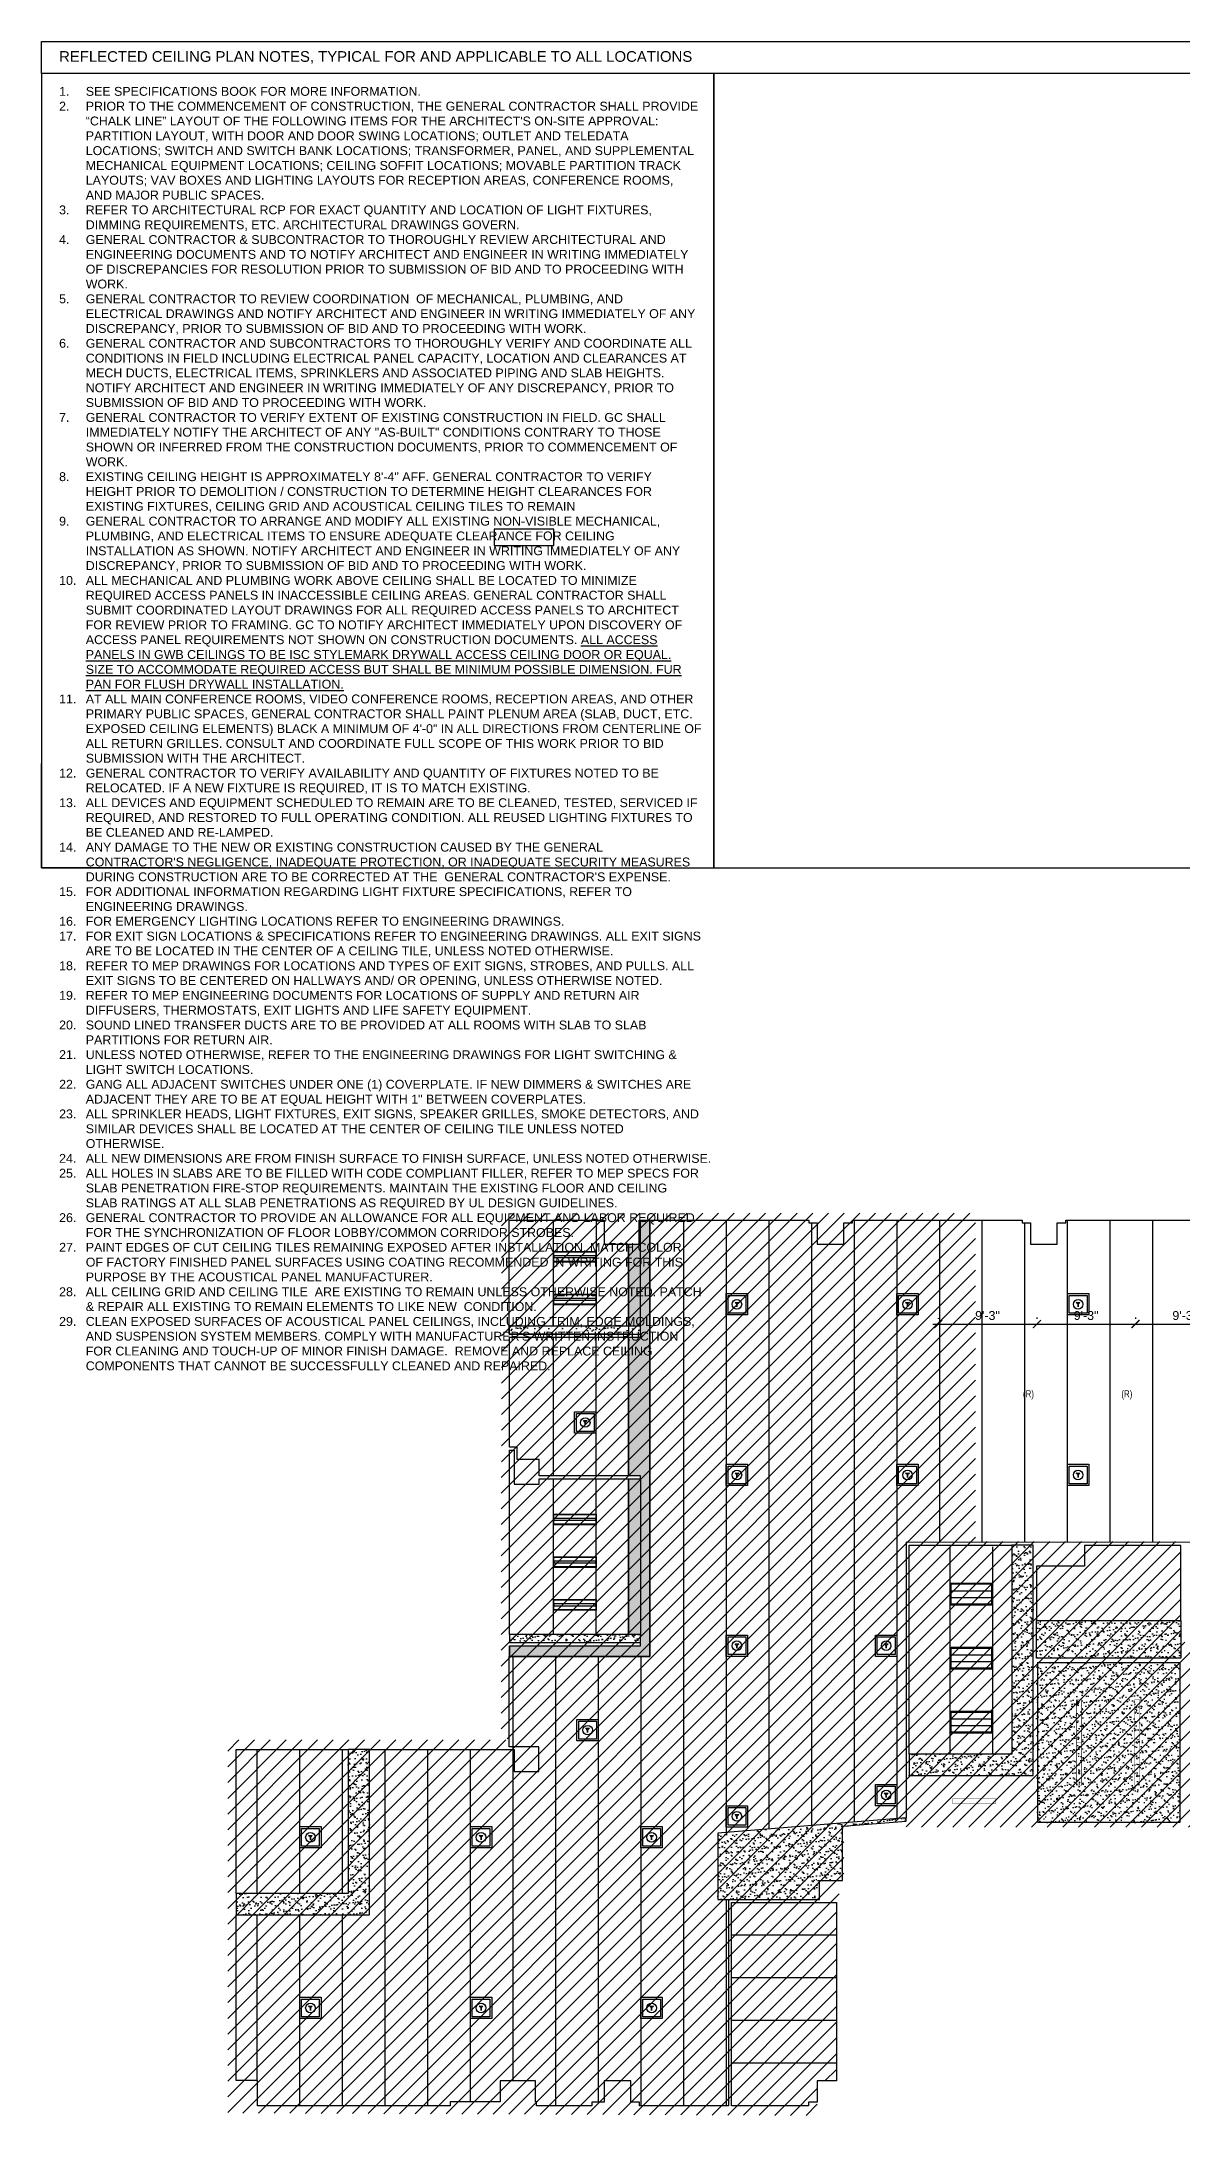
# Model space of a CAD drawing. Header units: inches. Extents: x 435 to 7273, y 589 to 6698.
# Drawn here: x 435 to 1720, y 589 to 2922 of the extents above; entities that cross this region are included whole.
import ezdxf

# ---------------------------------------------------------------- set-up
doc = ezdxf.new("R2010")
doc.units = ezdxf.units.IN
doc.header["$LTSCALE"] = 96
doc.header["$MEASUREMENT"] = 0
doc.linetypes.add('HIDDEN2', pattern=[0.1875, 0.125, -0.0625])
for name, color, linetype in [('A-Anno-Demo', 7, 'Continuous'), ('A-Anno-PwrS', 7, 'Continuous'), ('A-Clng-Exst', 7, 'Continuous'), ('A-Clng-Grid-Exst', 11, 'Continuous'), ('A-Clng-Neww', 94, 'Continuous'), ('A-Clng-Patt', 13, 'Continuous'), ('A-Clng-Sound', 1, 'Continuous'), ('A-Grid-Clip', 231, 'Continuous'), ('A-Lite-Exst', 55, 'Continuous'), ('A-Lite-Neww', 181, 'Continuous')]:
    doc.layers.add(name, color=color, linetype=linetype)
doc.styles.add('OTJ_Title1', font='swiss.ttf')
doc.styles.add('XFINE_1-8', font='swissl.ttf', dxfattribs={"height": 10})
doc.dimstyles.new('OTJ_1-8', dxfattribs={"dimscale": 96, "dimtxt": 0.09375, "dimasz": 0.09375, "dimexe": 0.0625, "dimexo": 0.15625, "dimgap": 0.046875, "dimtad": 1, "dimdec": 1, "dimzin": 3, "dimdsep": 46, "dimlunit": 4, "dimtxsty": 'XFINE_1-8', "dimblk": 'ARCHTICK', "dimcen": 0.09, "dimdle": 0.0625, "dimclrd": 15, "dimclre": 15, "dimclrt": 7, "dimadec": 0, "dimazin": 0, "dimtfac": 0.75, "dimtdec": 1, "dimtix": 1, "dimtmove": 1, "dimatfit": 3, "dimfxl": 1, "dimfrac": 1, "dimtolj": 1, "dimtzin": 0, "dimarcsym": 0})

# ---------------------------------------------------------------- blocks, each defined once
blk = doc.blocks.new('A$C16E46381')
for points in [[(0, 0), (-24, 0), (-24, 24), (0, 24)], [(-2, 2), (-22, 2), (-22, 22), (-2, 22)]]:
    blk.add_lwpolyline(points, close=True)
blk.add_lwpolyline([(-12, 12), (-12, 9.3), (-12, 12), (-14.1, 14.1), (-9.9, 14.1), (-12, 12)])
blk.add_circle((-12, 12), 5.37)
blk = doc.blocks.new('A$C243F6A3F')
at = {"color": 0, "lineweight": -3}
for p, q in [((0, 48), (0, 0)), ((24, 48), (0, 48)), ((8.3, 1), (8.3, 47)), ((15.7, 1), (15.7, 47)), ((24, 0), (24, 48)), ((0, 0), (24, 0))]:
    blk.add_line(p, q, dxfattribs=at)
blk.add_lwpolyline([(1, 1), (23, 1), (23, 47), (1, 47)], close=True, dxfattribs=at)
blk = doc.blocks.new('A$C0534209D')
for points in [[(-48, -12), (-48, 0), (0, 0), (0, -12)], [(-47.5, -11.5), (-47.5, -0.5), (-0.5, -0.5), (-0.5, -11.5)], [(-47.5, -5), (-47.5, -7), (-0.5, -7), (-0.5, -5)]]:
    blk.add_lwpolyline(points, close=True)
blk = doc.blocks.new('_ArchTick')
at = {"color": 0, "linetype": 'ByBlock', "const_width": 0.15}
blk.add_lwpolyline([(-0.5, -0.5), (0.5, 0.5)], dxfattribs=at)
blk = doc.blocks.new('*D227')
at = {"layer": 'A-Clng-Neww', "color": 15, "lineweight": -2, "transparency": 16777216}
for p, q in [((1438.6, 1479), (1561.6, 1479)), ((1444.6, 1485.6), (1444.6, 1485)), ((1555.6, 1486.4), (1555.6, 1485))]:
    blk.add_line(p, q, dxfattribs=at)
at = {"layer": 'DefPoints', "color": 0, "transparency": 16777216}
for p in [(1444.6, 1470.6), (1555.6, 1479), (1555.6, 1471.4, 2.4)]:
    blk.add_point(p, dxfattribs=at)
at = {"layer": 'A-Clng-Neww', "color": 15, "lineweight": -2, "transparency": 16777216, "xscale": 9, "yscale": 9, "zscale": 9, "rotation": 180}
blk.add_blockref('_ArchTick', (1444.6, 1479), dxfattribs=at)
at = {"layer": 'A-Clng-Neww', "color": 15, "lineweight": -2, "transparency": 16777216, "xscale": 9, "yscale": 9, "zscale": 9}
blk.add_blockref('_ArchTick', (1555.6, 1479), dxfattribs=at)
at = {"layer": 'A-Clng-Neww', "color": 7, "transparency": 16777216, "insert": (1500.1, 1488.6), "char_height": 10, "attachment_point": 5, "style": 'XFINE_1-8'}
blk.add_mtext('\\A1;9\'-3"', dxfattribs=at)
blk = doc.blocks.new('*D228')
at = {"layer": 'A-Clng-Neww', "color": 15, "lineweight": -2, "transparency": 16777216}
for p, q in [((1660.6, 1479), (1783.6, 1479)), ((1666.6, 1485.6), (1666.6, 1485)), ((1777.6, 1486.4), (1777.6, 1485))]:
    blk.add_line(p, q, dxfattribs=at)
at = {"layer": 'DefPoints', "color": 0, "transparency": 16777216}
for p in [(1666.6, 1470.6), (1777.6, 1479), (1777.6, 1471.4, 2.4)]:
    blk.add_point(p, dxfattribs=at)
at = {"layer": 'A-Clng-Neww', "color": 15, "lineweight": -2, "transparency": 16777216, "xscale": 9, "yscale": 9, "zscale": 9, "rotation": 180}
blk.add_blockref('_ArchTick', (1666.6, 1479), dxfattribs=at)
at = {"layer": 'A-Clng-Neww', "color": 15, "lineweight": -2, "transparency": 16777216, "xscale": 9, "yscale": 9, "zscale": 9}
blk.add_blockref('_ArchTick', (1777.6, 1479), dxfattribs=at)
at = {"layer": 'A-Clng-Neww', "color": 7, "transparency": 16777216, "insert": (1722.1, 1488.6), "char_height": 10, "attachment_point": 5, "style": 'XFINE_1-8'}
blk.add_mtext('\\A1;9\'-3"', dxfattribs=at)
blk = doc.blocks.new('*D229')
at = {"layer": 'A-Clng-Neww', "color": 15, "lineweight": -2, "transparency": 16777216}
for p, q in [((1549.6, 1479), (1672.6, 1479)), ((1555.6, 1485.6), (1555.6, 1485)), ((1666.6, 1486.4), (1666.6, 1485))]:
    blk.add_line(p, q, dxfattribs=at)
at = {"layer": 'DefPoints', "color": 0, "transparency": 16777216}
for p in [(1555.6, 1470.6), (1666.6, 1479), (1666.6, 1471.4, 2.4)]:
    blk.add_point(p, dxfattribs=at)
at = {"layer": 'A-Clng-Neww', "color": 15, "lineweight": -2, "transparency": 16777216, "xscale": 9, "yscale": 9, "zscale": 9, "rotation": 180}
blk.add_blockref('_ArchTick', (1555.6, 1479), dxfattribs=at)
at = {"layer": 'A-Clng-Neww', "color": 15, "lineweight": -2, "transparency": 16777216, "xscale": 9, "yscale": 9, "zscale": 9}
blk.add_blockref('_ArchTick', (1666.6, 1479), dxfattribs=at)
at = {"layer": 'A-Clng-Neww', "color": 7, "transparency": 16777216, "insert": (1611.1, 1488.6), "char_height": 10, "attachment_point": 5, "style": 'XFINE_1-8'}
blk.add_mtext('\\A1;9\'-3"', dxfattribs=at)

msp = doc.modelspace()

# ---------------------------------------------------------------- hatches: boundary and pattern name
at = {"layer": 'A-Anno-Demo'}
h = msp.add_hatch(dxfattribs=at)
h.set_pattern_fill('ANSI31', color=8, scale=100)
h.paths.add_polyline_path([(1486.78, 1603.94), (1486.78, 1234.51), (1717.62, 1234.51), (1717.62, 1121.26), (2059.11, 1121.26), (2059.11, 1021.13), (2208.63, 1021.13), (2208.63, 913.26), (1408.52, 913.26), (1408.8, 919.94), (1338.61, 914.27), (1338.61, 853.26), (1329.61, 828.26), (1330.11, 627.76), (1308.61, 627.76), (1308.61, 588.76), (645.02, 591.57), (645.02, 1011.21), (958.79, 1011.21), (961.75, 1000.15), (961.75, 1010.67), (1094.97, 1010.73), (964.22, 1010.73), (952.92, 1014.99), (953.05, 1603.94)])
at = {"layer": 'A-Clng-Patt'}
h = msp.add_hatch(dxfattribs=at)
h.set_pattern_fill('AR-SAND', color=256, scale=5, style=0)
h.paths.add_polyline_path([(962.25, 1105.26), (962.25, 1117.26), (1096.11, 1117.26), (1109.73, 1117.26), (1109.73, 1129.76), (1096.11, 1129.76), (1096.11, 1304.76), (1109.73, 1304.76), (1109.73, 1308.26), (1096.11, 1308.26), (1096.11, 1464.26), (1109.73, 1464.26), (1109.73, 1476.76), (1096.11, 1476.76), (1096.11, 1568.76), (1108.11, 1568.76), (1108.11, 1595.75), (1120.11, 1595.75), (1120.11, 1105.26), (962.25, 1105.26), (962.25, 1117.26)])
h = msp.add_hatch(dxfattribs=at)
h.set_pattern_fill('AR-SAND', color=256, scale=5, style=0)
h.paths.add_polyline_path([(1109.73, 1467.76), (1109.73, 1476.76), (961.75, 1476.76), (961.75, 1467.76)])
h = msp.add_hatch(dxfattribs=at)
h.set_pattern_fill('AR-SAND', color=256, scale=5, style=0)
h.set_pattern_definition([(37.5, (1412.0154, 971.257), (-0.31497, 9.63412), [0, -7.6, 0, -8.5, 0, -8.125]), (7.5, (1412.015, 971.257), (8.8489, 14.11073), [0, -4.1, 0, -6.85, 0, -2.625]), (327.5, (1405.8654, 971.257), (15.5707, 0.0283), [0, -2.5, 0, -9, 0, -11.75]), (317.5, (1405.865, 971.257), (15.03063, 4.3884), [0, -1.25, 0, -5.9, 0, -6.75])])
h.paths.add_polyline_path([(1551.61, 1230.26), (1527.61, 1230.26), (1527.61, 995.26), (1412.02, 995.26), (1412.02, 971.26), (1551.61, 971.26)])
h = msp.add_hatch(dxfattribs=at)
h.set_pattern_fill('AR-SAND', color=256, scale=5, style=0)
h.paths.add_polyline_path([(1717.62, 1103.26), (1555.11, 1103.26), (1555.11, 1145.76), (1717.62, 1145.76)])
h = msp.add_hatch(dxfattribs=at)
h.set_pattern_fill('AR-SAND', color=256, scale=5, style=0)
h.paths.add_polyline_path([(1109.73, 1120.76), (1109.73, 1129.76), (962.25, 1129.76), (962.25, 1120.76)])
h = msp.add_hatch(dxfattribs=at)
h.set_pattern_fill('AR-SAND', color=256, scale=5, style=0)
h.paths.add_polyline_path([(1716.62, 918.26), (1555.11, 918.26), (1555.11, 1098.26), (1716.62, 1098.26)])
h = msp.add_hatch(dxfattribs=at)
h.set_pattern_fill('AR-SAND', color=256, scale=5, style=0)
h.paths.add_polyline_path([(804.61, 1000.57), (780.61, 1000.57), (780.61, 838.57), (654.61, 838.57), (654.61, 814.57), (804.61, 814.57)])
h = msp.add_hatch(dxfattribs=at)
h.set_pattern_fill('AR-SAND', color=256, scale=5, style=0)
h.paths.add_polyline_path([(1414.52, 920.41), (1414.52, 923.92), (1196.62, 906.32), (1196.62, 831.76), (1311.11, 831.76), (1311.11, 853.26), (1337.11, 853.26), (1337.11, 914.16), (1414.52, 920.41)])

# ---------------------------------------------------------------- linework, layer by layer
msp.add_lwpolyline([(603.85, 1992.09), (435.45, 1992.09), (435.45, 2109.67)])
at = {"layer": 'A-Anno-PwrS', "color": 5}
for points in [[(435.45, 2921.73), (1948.74, 2921.73), (1948.74, 2885.73), (435.45, 2885.73)], [(435.45, 1992.09), (1192.09, 1992.09), (1192.09, 2885.73), (435.45, 2885.73)], [(1192.09, 1992.09), (1948.74, 1992.09), (1948.74, 2885.73), (1192.09, 2885.73)]]:
    msp.add_lwpolyline(points, close=True, dxfattribs=at)
at = {"layer": 'A-Clng-Exst'}
for points in [[(962.25, 1105.26), (962.25, 1117.26), (1096.11, 1117.26), (1096.11, 1117.26), (1109.73, 1117.26), (1109.73, 1129.76), (1096.11, 1129.76), (1096.11, 1304.76), (1109.73, 1304.76), (1109.73, 1308.26), (1096.11, 1308.26), (1096.11, 1464.26), (1109.73, 1464.26), (1109.73, 1476.76), (1096.11, 1476.76), (1096.11, 1568.76), (1108.11, 1568.76), (1108.11, 1595.75), (1120.11, 1595.75), (1120.11, 1105.26), (962.25, 1105.26), (962.25, 1117.26)], [(1109.73, 1467.76), (1109.73, 1476.76), (961.75, 1476.76), (961.75, 1467.76)], [(1551.61, 1230.26), (1527.61, 1230.26), (1527.61, 995.26), (1412.02, 995.26), (1412.02, 971.26), (1551.61, 971.26)], [(1717.62, 1103.26), (1555.11, 1103.26), (1555.11, 1145.76), (1717.62, 1145.76)], [(1109.73, 1120.76), (1109.73, 1129.76), (962.25, 1129.76), (962.25, 1120.76)], [(1716.62, 918.26), (1556.61, 918.26), (1556.61, 1098.26), (1716.62, 1098.26)], [(804.61, 1000.57), (780.61, 1000.57), (780.61, 838.57), (654.61, 838.57), (654.61, 814.57), (804.61, 814.57)]]:
    msp.add_lwpolyline(points, close=True, dxfattribs=at)
at = {"layer": 'A-Clng-Exst', "elevation": -2.36}
msp.add_lwpolyline([(1408.52, 923.43), (1408.52, 923.43), (1196.62, 906.32), (1196.62, 831.76), (1311.11, 831.76), (1311.11, 853.26), (1337.11, 853.26), (1337.11, 914.16), (1408.52, 919.96)], close=True, dxfattribs=at)
at = {"layer": 'A-Clng-Grid-Exst', "const_width": 1.5}
for points in [[(1011.5, 1595.71), (1011.5, 1476.76)], [(1059.74, 1595.71), (1059.74, 1476.76)], [(1158.11, 1595.75), (1158.11, 599.76)], [(1206.11, 1595.75), (1206.11, 907.08)], [(1254.11, 1595.75), (1254.11, 910.96)], [(1302.11, 1592.76), (1302.11, 914.84)], [(1350.11, 1595.75), (1350.11, 918.72)], [(1398.11, 1595.75), (1398.11, 922.59)], [(1446.11, 1595.75), (1446.11, 1233.72)], [(1494.11, 1595.75), (1494.11, 1233.7)], [(1542.11, 1592.76), (1542.11, 1233.64)], [(1590.11, 1595.75), (1590.11, 1233.57)], [(1638.11, 1595.75), (1638.11, 1233.5)], [(1686.11, 1595.75), (1686.11, 1233.43)], [(1011.42, 1464.26), (1011.42, 1308.26)], [(1059.66, 1464.26), (1059.66, 1308.26)], [(1011.42, 1304.76), (1011.42, 1129.76)], [(1059.66, 1304.76), (1059.66, 1129.76)], [(1457.81, 995.26), (1457.81, 1228.76)], [(1505.81, 995.26), (1505.81, 1228.76)], [(966.11, 1105.26), (966.11, 627.76)], [(1014.11, 1105.26), (1014.11, 599.76)], [(1062.11, 1105.26), (1062.11, 603.76)], [(1110.11, 1105.26), (1110.11, 599.76)], [(678.11, 1000.13), (678.11, 838.57)], [(726.11, 1000.14), (726.11, 838.57)], [(774.11, 1000.14), (774.11, 838.57)], [(822.11, 1000.14), (822.11, 599.76)], [(870.11, 1000.14), (870.11, 599.76)], [(918.11, 1000.15), (918.11, 604.01)], [(1206.11, 831.76), (1206.11, 599.76)], [(678.11, 814.57), (678.11, 628.26)], [(726.11, 814.57), (726.11, 599.76)], [(774.11, 814.57), (774.11, 599.76)], [(1212.12, 791.76), (1330.11, 791.76)], [(1212.12, 743.76), (1330.11, 743.76)], [(1212.12, 695.76), (1330.11, 695.76)], [(1212.12, 647.76), (1330.11, 647.76)]]:
    msp.add_lwpolyline(points, dxfattribs=at)
at = {"layer": 'A-Clng-Neww'}
for p, q in [((1109.73, 1476.76), (1109.73, 1595.75)), ((1109.73, 1304.76), (1109.73, 1129.76))]:
    msp.add_line(p, q, dxfattribs=at)
at = {"layer": 'A-Grid-Clip'}
for points in [[(944.77, 2354.65), (1012.01, 2354.65), (1012.01, 2373.31), (944.77, 2373.31)], [(1096.11, 1467.76), (961.75, 1467.76), (961.78, 1595.71), (1068.6, 1595.71), (1068.6, 1568.76), (1096.11, 1568.76)], [(1096.11, 1308.26), (995.41, 1308.26), (995.41, 1326.79), (970.91, 1326.79), (970.91, 1340.51), (962.25, 1340.51), (962.25, 1464.26), (1096.11, 1464.26)], [(962.25, 1337.01), (967.41, 1337.01), (967.41, 1298.79), (995.41, 1298.79), (995.41, 1304.76), (1096.11, 1304.76), (1096.11, 1129.76), (962.25, 1129.76)], [(1527.61, 995.26), (1412.02, 995.26), (1412.02, 1230.26), (1527.61, 1230.26)], [(1555.11, 1145.76), (1717.62, 1145.76), (1717.62, 1229.76), (1609.11, 1229.76), (1609.11, 1206.76), (1555.11, 1206.76)], [(654.61, 1000.57), (780.61, 1000.57), (780.61, 838.57), (654.61, 838.57)], [(1330.11, 828.26), (1330.11, 627.76), (1308.61, 627.76), (1308.61, 603.76), (1298.73, 603.76), (1298.73, 599.76), (1212.12, 599.76), (1212.12, 828.26)]]:
    msp.add_lwpolyline(points, close=True, dxfattribs=at)
msp.add_lwpolyline([(1805.62, 1233.26), (1408.52, 1233.76), (1408.52, 923.43), (1196.62, 906.32), (1196.62, 831.76), (1208.62, 831.76), (1208.62, 599.76), (1108.48, 599.76), (1108.48, 603.76), (1098.6, 603.76), (1098.6, 627.76), (1068.6, 627.76), (1068.6, 603.76), (1054.73, 603.76), (1054.73, 599.76), (992.48, 599.76), (992.48, 604.01), (991.36, 604.01), (991.36, 627.76), (951.52, 627.76), (951.52, 604.01), (895.48, 604.01), (895.48, 599.76), (678.58, 599.76), (678.58, 628.26), (654.61, 628.26), (654.61, 814.57), (804.61, 814.57), (804.61, 1000.57), (967.35, 1000.58), (967.35, 975.63), (995.35, 975.63), (995.35, 1003.63), (961.75, 1003.63), (961.75, 1105.26), (1120.11, 1105.26), (1120.11, 1595.75), (1299.11, 1595.75), (1299.11, 1592.76), (1308.61, 1592.76), (1308.61, 1568.76), (1338.61, 1568.76), (1338.61, 1592.76), (1348.11, 1592.76), (1348.11, 1595.75), (1539.11, 1595.75), (1539.11, 1592.76), (1548.61, 1592.76), (1548.61, 1568.76), (1578.61, 1568.76), (1578.61, 1592.76), (1588.11, 1592.76), (1588.11, 1595.75), (1779.11, 1595.75)], dxfattribs=at)
at = {"layer": 'A-Lite-Exst', "linetype": 'HIDDEN2', "const_width": 0.5}
for points in [[(1606.11, 1008.26), (1606.11, 1056.26), (1600.11, 1056.26), (1600.11, 1008.26)], [(1665.62, 1008.26), (1665.62, 1056.26), (1671.62, 1056.26), (1671.62, 1008.26)], [(1606.11, 960.26), (1606.11, 1008.26), (1600.11, 1008.26), (1600.11, 960.26)], [(1665.62, 960.26), (1665.62, 1008.26), (1671.62, 1008.26), (1671.62, 960.26)], [(1509.06, 939.26), (1461.06, 939.26), (1461.06, 945.26), (1509.06, 945.26)]]:
    msp.add_lwpolyline(points, close=True, dxfattribs=at)

# ---------------------------------------------------------------- block references
at = {"layer": 'A-Clng-Sound'}
for p in [(1230.11, 1489.26), (1422.11, 1489.26), (1614.11, 1489.26), (1059.42, 1356.26), (1230.11, 1297.26), (1422.11, 1297.26), (1614.11, 1297.26), (1230.11, 1105.26), (1398.11, 1105.26), (1062.11, 1010.25), (1398.11, 937.26), (1230.11, 913.26), (750.11, 889.72), (942.11, 889.72), (1134.11, 889.72), (750.11, 697.72), (942.11, 697.72), (1134.11, 697.72)]:
    msp.add_blockref('A$C16E46381', p, dxfattribs=at)
at = {"layer": 'A-Lite-Exst'}
for p in [(1059.74, 1560.76), (1059.66, 1512.76), (1059.66, 1265.26), (1059.66, 1217.26), (1059.66, 1169.26)]:
    msp.add_blockref('A$C0534209D', p, dxfattribs=at)
at = {"layer": 'A-Lite-Exst', "rotation": 270}
for p in [(1457.81, 1187.26), (1457.81, 1115.26), (1457.81, 1043.26)]:
    msp.add_blockref('A$C243F6A3F', p, dxfattribs=at)

# ---------------------------------------------------------------- texts
at = {"insert": (455.31, 2903.73), "char_height": 12, "width": 741.0723, "attachment_point": 4, "style": 'OTJ_Title1'}
msp.add_mtext('{\\fSwis721 BT|b0|i0|c0|p34;REFLECTED CEILING PLAN NOTES, TYPICAL FOR AND APPLICABLE TO ALL LOCATIONS}', dxfattribs=at)
note = msp.add_mtext_static_columns([''] * 2, width=721.4536, gutter_width=33.01, height=0, dxfattribs=dict(insert=(455.31, 2870.62), char_height=10, attachment_point=1, style='XFINE_1-8'))
for column, words in zip([note] + note.columns.linked_columns, ['\\pi-30,l30,t30;1.^ISEE SPECIFICATIONS BOOK FOR MORE INFORMATION.\\P2.^IPRIOR TO THE COMMENCEMENT OF CONSTRUCTION, THE GENERAL CONTRACTOR SHALL PROVIDE “CHALK LINE” LAYOUT OF THE FOLLOWING ITEMS FOR THE ARCHITECT\'S ON-SITE APPROVAL: PARTITION LAYOUT, WITH DOOR AND DOOR SWING LOCATIONS; OUTLET AND TELEDATA LOCATIONS; SWITCH AND SWITCH BANK LOCATIONS; TRANSFORMER, PANEL, AND SUPPLEMENTAL MECHANICAL EQUIPMENT LOCATIONS; CEILING SOFFIT LOCATIONS; MOVABLE PARTITION TRACK LAYOUTS; VAV BOXES AND LIGHTING LAYOUTS FOR RECEPTION AREAS, CONFERENCE ROOMS, AND MAJOR PUBLIC SPACES.\\P3.^IREFER TO ARCHITECTURAL RCP FOR EXACT QUANTITY AND LOCATION OF LIGHT FIXTURES, DIMMING REQUIREMENTS, ETC. ARCHITECTURAL DRAWINGS GOVERN.\\P4.^IGENERAL CONTRACTOR & SUBCONTRACTOR TO THOROUGHLY REVIEW ARCHITECTURAL AND ENGINEERING DOCUMENTS AND TO NOTIFY ARCHITECT AND ENGINEER IN WRITING IMMEDIATELY OF DISCREPANCIES FOR RESOLUTION PRIOR TO SUBMISSION OF BID AND TO PROCEEDING WITH WORK.\\P5.^IGENERAL CONTRACTOR TO REVIEW COORDINATION  OF MECHANICAL, PLUMBING, AND ELECTRICAL DRAWINGS AND NOTIFY ARCHITECT AND ENGINEER IN WRITING IMMEDIATELY OF ANY DISCREPANCY, PRIOR TO SUBMISSION OF BID AND TO PROCEEDING WITH WORK.\\P6.^IGENERAL CONTRACTOR AND SUBCONTRACTORS TO THOROUGHLY VERIFY AND COORDINATE ALL CONDITIONS IN FIELD INCLUDING ELECTRICAL PANEL CAPACITY, LOCATION AND CLEARANCES AT MECH DUCTS, ELECTRICAL ITEMS, SPRINKLERS AND ASSOCIATED PIPING AND SLAB HEIGHTS. NOTIFY ARCHITECT AND ENGINEER IN WRITING IMMEDIATELY OF ANY DISCREPANCY, PRIOR TO SUBMISSION OF BID AND TO PROCEEDING WITH WORK.\\P7.^IGENERAL CONTRACTOR TO VERIFY EXTENT OF EXISTING CONSTRUCTION IN FIELD. GC SHALL IMMEDIATELY NOTIFY THE ARCHITECT OF ANY "AS-BUILT" CONDITIONS CONTRARY TO THOSE SHOWN OR INFERRED FROM THE CONSTRUCTION DOCUMENTS, PRIOR TO COMMENCEMENT OF WORK.\\P8.^IEXISTING CEILING HEIGHT IS APPROXIMATELY 8\'-4" AFF. GENERAL CONTRACTOR TO VERIFY HEIGHT PRIOR TO DEMOLITION / CONSTRUCTION TO DETERMINE HEIGHT CLEARANCES FOR EXISTING FIXTURES, CEILING GRID AND ACOUSTICAL CEILING TILES TO REMAIN\\P9.^IGENERAL CONTRACTOR TO ARRANGE AND MODIFY ALL EXISTING NON-VISIBLE MECHANICAL, PLUMBING, AND ELECTRICAL ITEMS TO ENSURE ADEQUATE CLEARANCE FOR CEILING INSTALLATION AS SHOWN. NOTIFY ARCHITECT AND ENGINEER IN WRITING IMMEDIATELY OF ANY DISCREPANCY, PRIOR TO SUBMISSION OF BID AND TO PROCEEDING WITH WORK.\\P10.^IALL MECHANICAL AND PLUMBING WORK ABOVE CEILING SHALL BE LOCATED TO MINIMIZE REQUIRED ACCESS PANELS IN INACCESSIBLE CEILING AREAS. GENERAL CONTRACTOR SHALL SUBMIT COORDINATED LAYOUT DRAWINGS FOR ALL REQUIRED ACCESS PANELS TO ARCHITECT FOR REVIEW PRIOR TO FRAMING. GC TO NOTIFY ARCHITECT IMMEDIATELY UPON DISCOVERY OF ACCESS PANEL REQUIREMENTS NOT SHOWN ON CONSTRUCTION DOCUMENTS.{\\L ALL ACCESS PANELS IN GWB CEILINGS TO BE ISC STYLEMARK DRYWALL ACCESS CEILING DOOR OR EQUAL. SIZE TO ACCOMMODATE REQUIRED ACCESS BUT SHALL BE MINIMUM POSSIBLE DIMENSION. FUR PAN FOR FLUSH DRYWALL INSTALLATION. \\P}11.^IAT ALL MAIN CONFERENCE ROOMS, VIDEO CONFERENCE ROOMS, RECEPTION AREAS, AND OTHER PRIMARY PUBLIC SPACES, GENERAL CONTRACTOR SHALL PAINT PLENUM AREA (SLAB, DUCT, ETC. EXPOSED CEILING ELEMENTS) BLACK A MINIMUM OF 4\'-0" IN ALL DIRECTIONS FROM CENTERLINE OF ALL RETURN GRILLES. CONSULT AND COORDINATE FULL SCOPE OF THIS WORK PRIOR TO BID SUBMISSION WITH THE ARCHITECT.\\P12.^IGENERAL CONTRACTOR TO VERIFY AVAILABILITY AND QUANTITY OF FIXTURES NOTED TO BE RELOCATED. IF A NEW FIXTURE IS REQUIRED, IT IS TO MATCH EXISTING.\\P{\\A1;13.^IALL DEVICES AND EQUIPMENT SCHEDULED TO REMAIN ARE TO BE CLEANED, TESTED, SERVICED IF REQUIRED, AND RESTORED TO FULL OPERATING CONDITION. ALL REUSED LIGHTING FIXTURES TO BE CLEANED AND RE-LAMPED.}\\P', '\\pi-30,l30,t30;14.^IANY DAMAGE TO THE NEW OR EXISTING CONSTRUCTION CAUSED BY THE GENERAL CONTRACTOR\'S NEGLIGENCE, INADEQUATE PROTECTION, OR INADEQUATE SECURITY MEASURES DURING CONSTRUCTION ARE TO BE CORRECTED AT THE  GENERAL CONTRACTOR\'S EXPENSE.\\P15.^IFOR ADDITIONAL INFORMATION REGARDING LIGHT FIXTURE SPECIFICATIONS, REFER TO ENGINEERING DRAWINGS.\\P16.^IFOR EMERGENCY LIGHTING LOCATIONS REFER TO ENGINEERING DRAWINGS.\\P17.^IFOR EXIT SIGN LOCATIONS & SPECIFICATIONS REFER TO ENGINEERING DRAWINGS. ALL EXIT SIGNS ARE TO BE LOCATED IN THE CENTER OF A CEILING TILE, UNLESS NOTED OTHERWISE.\\P18.^IREFER TO MEP DRAWINGS FOR LOCATIONS AND TYPES OF EXIT SIGNS, STROBES, AND PULLS. ALL EXIT SIGNS TO BE CENTERED ON HALLWAYS AND/ OR OPENING, UNLESS OTHERWISE NOTED.\\P19.^IREFER TO MEP ENGINEERING DOCUMENTS FOR LOCATIONS OF SUPPLY AND RETURN AIR DIFFUSERS, THERMOSTATS, EXIT LIGHTS AND LIFE SAFETY EQUIPMENT.\\P20.^ISOUND LINED TRANSFER DUCTS ARE TO BE PROVIDED AT ALL ROOMS WITH SLAB TO SLAB PARTITIONS FOR RETURN AIR.\\P21.^IUNLESS NOTED OTHERWISE, REFER TO THE ENGINEERING DRAWINGS FOR LIGHT SWITCHING & LIGHT SWITCH LOCATIONS.\\P22.^IGANG ALL ADJACENT SWITCHES UNDER ONE (1) COVERPLATE. IF NEW DIMMERS & SWITCHES ARE ADJACENT THEY ARE TO BE AT EQUAL HEIGHT WITH 1" BETWEEN COVERPLATES.\\P23.^IALL SPRINKLER HEADS, LIGHT FIXTURES, EXIT SIGNS, SPEAKER GRILLES, SMOKE DETECTORS, AND SIMILAR DEVICES SHALL BE LOCATED AT THE CENTER OF CEILING TILE UNLESS NOTED OTHERWISE.\\P24.^IALL NEW DIMENSIONS ARE FROM FINISH SURFACE TO FINISH SURFACE, UNLESS NOTED OTHERWISE.\\P25.^IALL HOLES IN SLABS ARE TO BE FILLED WITH CODE COMPLIANT FILLER, REFER TO MEP SPECS FOR SLAB PENETRATION FIRE-STOP REQUIREMENTS. MAINTAIN THE EXISTING FLOOR AND CEILING SLAB RATINGS AT ALL SLAB PENETRATIONS AS REQUIRED BY UL DESIGN GUIDELINES.\\P26.^IGENERAL CONTRACTOR TO PROVIDE AN ALLOWANCE FOR ALL EQUIPMENT AND LABOR REQUIRED FOR THE SYNCHRONIZATION OF FLOOR LOBBY/COMMON CORRIDOR STROBES.\\P27.^IPAINT EDGES OF CUT CEILING TILES REMAINING EXPOSED AFTER INSTALLATION. MATCH COLOR OF FACTORY FINISHED PANEL SURFACES USING COATING RECOMMENDED IN WRITING FOR THIS PURPOSE BY THE ACOUSTICAL PANEL MANUFACTURER.\\P28.^IALL CEILING GRID AND CEILING TILE  ARE EXISTING TO REMAIN UNLESS OTHERWISE NOTED. PATCH & REPAIR ALL EXISTING TO REMAIN ELEMENTS TO LIKE NEW  CONDITION. \\P29.^ICLEAN EXPOSED SURFACES OF ACOUSTICAL PANEL CEILINGS, INCLUDING TRIM, EDGE MOLDINGS, AND SUSPENSION SYSTEM MEMBERS. COMPLY WITH MANUFACTURER\'S WRITTEN INSTRUCTION FOR CLEANING AND TOUCH-UP OF MINOR FINISH DAMAGE.  REMOVE AND REPLACE CEILING COMPONENTS THAT CANNOT BE SUCCESSFULLY CLEANED AND REPAIRED.']):
    column.text = words
at = {"layer": 'A-Lite-Neww', "linetype": 'Continuous', "lineweight": -3, "style": 'XFINE_1-8', "width": 0.8}
for p in [(1540.02, 1396.51), (1650.75, 1396.52)]:
    msp.add_text('(R)', height=8, dxfattribs=at).set_placement(p)

# ---------------------------------------------------------------- dimensions: what is measured, and where the dimension line sits
at = {"layer": 'A-Clng-Neww'}
for base, p1, p2, picture, middle in [((1555.58, 1478.98, 0.04), (1444.59, 1470.64, 0.04), (1555.58, 1471.39, 2.48), '*D227', (1500.09, 1478.98, 0.04)), ((1666.57, 1478.98, 2.48), (1555.58, 1470.64, 2.48), (1666.57, 1471.39, 4.93), '*D229', (1611.08, 1478.98, 2.48)), ((1777.56, 1478.96, 4.93), (1666.57, 1470.62, 4.93), (1777.56, 1471.37, 7.37), '*D228', (1722.07, 1478.96, 4.93))]:
    dim = msp.add_linear_dim(base=base, p1=p1, p2=p2, dimstyle='OTJ_1-8', dxfattribs=at)
    dim.commit()
    dim.dimension.update_dxf_attribs({"geometry": picture, "text_midpoint": middle, "dimtype": 160})

doc.saveas('drawing.dxf')
